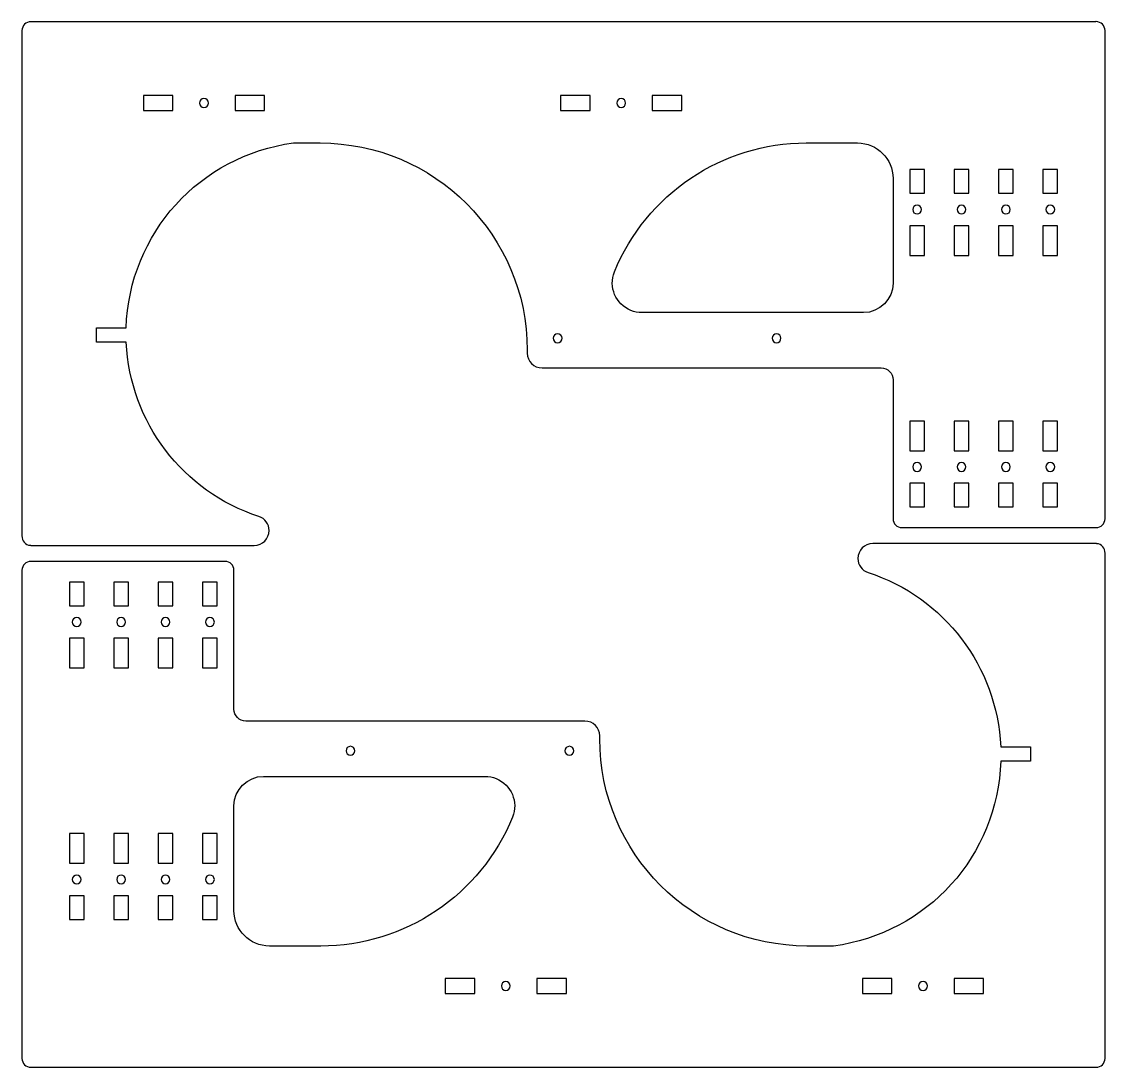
# Model space of a CAD drawing. Header units: inches. Extents: x 16 to 768, y -358 to -5.
# Drawn here: x 402 to 768.2, y -358.4 to -5 of the extents above; entities that cross this region are included whole.
import ezdxf

# ---------------------------------------------------------------- set-up
doc = ezdxf.new("R2010")
doc.units = ezdxf.units.IN
doc.header["$MEASUREMENT"] = 0
doc.layers.add('Layer 1', color=7, linetype='Continuous')

# ---------------------------------------------------------------- blocks, each defined once
blk = doc.blocks.new('block 80')
at = {"layer": 'Layer 1', "color": 7, "lineweight": 25, "true_color": 0xffffff}
blk.add_lwpolyline([(438.13, -308.39), (438.13, -300.39), (433.13, -300.39), (433.13, -308.39), (438.13, -308.39)], dxfattribs=at)
blk = doc.blocks.new('block 81')
at = {"layer": 'Layer 1', "color": 7, "lineweight": 25, "true_color": 0xffffff}
blk.add_lwpolyline([(433.13, -194.39), (433.13, -202.39), (438.13, -202.39), (438.13, -194.39), (433.13, -194.39)], dxfattribs=at)
blk = doc.blocks.new('block 82')
at = {"layer": 'Layer 1', "color": 7, "lineweight": 25, "true_color": 0xffffff}
blk.add_lwpolyline([(453.13, -202.39), (453.13, -194.39), (448.13, -194.39), (448.13, -202.39), (453.13, -202.39)], dxfattribs=at)
blk = doc.blocks.new('block 83')
at = {"layer": 'Layer 1', "color": 7, "lineweight": 25, "true_color": 0xffffff}
blk.add_lwpolyline([(423.13, -289.39), (423.13, -279.39), (418.13, -279.39), (418.13, -289.39), (423.13, -289.39)], dxfattribs=at)
blk = doc.blocks.new('block 84')
at = {"layer": 'Layer 1', "color": 7, "lineweight": 25, "true_color": 0xffffff}
blk.add_lwpolyline([(423.13, -308.39), (423.13, -300.39), (418.13, -300.39), (418.13, -308.39), (423.13, -308.39)], dxfattribs=at)
blk = doc.blocks.new('block 85')
at = {"layer": 'Layer 1', "color": 7, "lineweight": 25, "true_color": 0xffffff}
blk.add_open_spline([(464.13, -294.89), (464.13, -294.06), (464.8, -293.39), (465.63, -293.39), (466.45, -293.39), (467.13, -294.06), (467.13, -294.89), (467.13, -295.72), (466.45, -296.39), (465.63, -296.39), (464.8, -296.39), (464.13, -295.72), (464.13, -294.89), (464.13, -294.89), (464.13, -294.89), (464.13, -294.89)], degree=3, knots=[0, 0, 0, 0, 1, 1, 1, 2, 2, 2, 3, 3, 3, 4, 4, 4, 5, 5, 5, 5], dxfattribs=at)
blk = doc.blocks.new('block 86')
at = {"layer": 'Layer 1', "color": 7, "lineweight": 25, "true_color": 0xffffff}
blk.add_open_spline([(464.13, -207.89), (464.13, -207.06), (464.8, -206.39), (465.63, -206.39), (466.45, -206.39), (467.13, -207.06), (467.13, -207.89), (467.13, -208.72), (466.45, -209.39), (465.63, -209.39), (464.8, -209.39), (464.13, -208.72), (464.13, -207.89), (464.13, -207.89), (464.13, -207.89), (464.13, -207.89)], degree=3, knots=[0, 0, 0, 0, 1, 1, 1, 2, 2, 2, 3, 3, 3, 4, 4, 4, 5, 5, 5, 5], dxfattribs=at)
blk = doc.blocks.new('block 87')
at = {"layer": 'Layer 1', "color": 7, "lineweight": 25, "true_color": 0xffffff}
blk.add_open_spline([(449.13, -207.89), (449.13, -207.06), (449.8, -206.39), (450.63, -206.39), (451.45, -206.39), (452.13, -207.06), (452.13, -207.89), (452.13, -208.72), (451.45, -209.39), (450.63, -209.39), (449.8, -209.39), (449.13, -208.72), (449.13, -207.89), (449.13, -207.89), (449.13, -207.89), (449.13, -207.89)], degree=3, knots=[0, 0, 0, 0, 1, 1, 1, 2, 2, 2, 3, 3, 3, 4, 4, 4, 5, 5, 5, 5], dxfattribs=at)
blk = doc.blocks.new('block 88')
at = {"layer": 'Layer 1', "color": 7, "lineweight": 25, "true_color": 0xffffff}
blk.add_open_spline([(419.13, -294.9), (419.13, -294.07), (419.8, -293.4), (420.63, -293.4), (421.45, -293.4), (422.13, -294.07), (422.13, -294.9), (422.13, -295.73), (421.45, -296.4), (420.63, -296.4), (419.8, -296.4), (419.13, -295.73), (419.13, -294.9), (419.13, -294.9), (419.13, -294.9), (419.13, -294.9)], degree=3, knots=[0, 0, 0, 0, 1, 1, 1, 2, 2, 2, 3, 3, 3, 4, 4, 4, 5, 5, 5, 5], dxfattribs=at)
blk = doc.blocks.new('block 89')
at = {"layer": 'Layer 1', "color": 7, "lineweight": 25, "true_color": 0xffffff}
blk.add_open_spline([(449.13, -294.89), (449.13, -294.06), (449.8, -293.39), (450.63, -293.39), (451.45, -293.39), (452.13, -294.06), (452.13, -294.89), (452.13, -295.72), (451.45, -296.39), (450.63, -296.39), (449.8, -296.39), (449.13, -295.72), (449.13, -294.89), (449.13, -294.89), (449.13, -294.89), (449.13, -294.89)], degree=3, knots=[0, 0, 0, 0, 1, 1, 1, 2, 2, 2, 3, 3, 3, 4, 4, 4, 5, 5, 5, 5], dxfattribs=at)
blk = doc.blocks.new('block 90')
at = {"layer": 'Layer 1', "color": 7, "lineweight": 25, "true_color": 0xffffff}
blk.add_open_spline([(419.13, -207.89), (419.13, -207.06), (419.8, -206.39), (420.63, -206.39), (421.45, -206.39), (422.13, -207.06), (422.13, -207.89), (422.13, -208.72), (421.45, -209.39), (420.63, -209.39), (419.8, -209.39), (419.13, -208.72), (419.13, -207.89), (419.13, -207.89), (419.13, -207.89), (419.13, -207.89)], degree=3, knots=[0, 0, 0, 0, 1, 1, 1, 2, 2, 2, 3, 3, 3, 4, 4, 4, 5, 5, 5, 5], dxfattribs=at)
blk = doc.blocks.new('block 91')
at = {"layer": 'Layer 1', "color": 7, "lineweight": 25, "true_color": 0xffffff}
blk.add_open_spline([(434.13, -207.89), (434.13, -207.06), (434.8, -206.39), (435.63, -206.39), (436.45, -206.39), (437.13, -207.06), (437.13, -207.89), (437.13, -208.72), (436.45, -209.39), (435.63, -209.39), (434.8, -209.39), (434.13, -208.72), (434.13, -207.89), (434.13, -207.89), (434.13, -207.89), (434.13, -207.89)], degree=3, knots=[0, 0, 0, 0, 1, 1, 1, 2, 2, 2, 3, 3, 3, 4, 4, 4, 5, 5, 5, 5], dxfattribs=at)
blk = doc.blocks.new('block 92')
at = {"layer": 'Layer 1', "color": 7, "lineweight": 25, "true_color": 0xffffff}
blk.add_open_spline([(434.13, -294.89), (434.13, -294.06), (434.8, -293.39), (435.63, -293.39), (436.45, -293.39), (437.13, -294.06), (437.13, -294.89), (437.13, -295.72), (436.45, -296.39), (435.63, -296.39), (434.8, -296.39), (434.13, -295.72), (434.13, -294.89), (434.13, -294.89), (434.13, -294.89), (434.13, -294.89)], degree=3, knots=[0, 0, 0, 0, 1, 1, 1, 2, 2, 2, 3, 3, 3, 4, 4, 4, 5, 5, 5, 5], dxfattribs=at)
blk = doc.blocks.new('block 93')
at = {"layer": 'Layer 1', "color": 7, "lineweight": 25, "true_color": 0xffffff}
blk.add_lwpolyline([(438.13, -289.39), (438.13, -279.39), (433.13, -279.39), (433.13, -289.39), (438.13, -289.39)], dxfattribs=at)
blk = doc.blocks.new('block 94')
at = {"layer": 'Layer 1', "color": 7, "lineweight": 25, "true_color": 0xffffff}
blk.add_lwpolyline([(423.13, -202.39), (423.13, -194.39), (418.13, -194.39), (418.13, -202.39), (423.13, -202.39)], dxfattribs=at)
blk = doc.blocks.new('block 95')
at = {"layer": 'Layer 1', "color": 7, "lineweight": 25, "true_color": 0xffffff}
blk.add_lwpolyline([(448.13, -289.39), (453.13, -289.39), (453.13, -279.39), (448.13, -279.39), (448.13, -289.39)], dxfattribs=at)
blk = doc.blocks.new('block 96')
at = {"layer": 'Layer 1', "color": 7, "lineweight": 25, "true_color": 0xffffff}
blk.add_lwpolyline([(448.13, -300.39), (448.13, -308.39), (453.13, -308.39), (453.13, -300.39), (448.13, -300.39)], dxfattribs=at)
blk = doc.blocks.new('block 97')
at = {"layer": 'Layer 1', "color": 7, "lineweight": 25, "true_color": 0xffffff}
blk.add_lwpolyline([(438.13, -213.39), (433.13, -213.39), (433.13, -223.39), (438.13, -223.39), (438.13, -213.39)], dxfattribs=at)
blk = doc.blocks.new('block 98')
at = {"layer": 'Layer 1', "color": 7, "lineweight": 25, "true_color": 0xffffff}
blk.add_lwpolyline([(423.13, -213.39), (418.13, -213.39), (418.13, -223.39), (423.13, -223.39), (423.13, -213.39)], dxfattribs=at)
blk = doc.blocks.new('block 99')
at = {"layer": 'Layer 1', "color": 7, "lineweight": 25, "true_color": 0xffffff}
blk.add_lwpolyline([(453.13, -213.39), (448.13, -213.39), (448.13, -223.39), (453.13, -223.39), (453.13, -213.39)], dxfattribs=at)
blk = doc.blocks.new('block 100')
at = {"layer": 'Layer 1', "color": 7, "lineweight": 25, "true_color": 0xffffff}
blk.add_lwpolyline([(468.13, -194.39), (463.13, -194.39), (463.13, -202.39), (468.13, -202.39), (468.13, -194.39)], dxfattribs=at)
blk = doc.blocks.new('block 101')
at = {"layer": 'Layer 1', "color": 7, "lineweight": 25, "true_color": 0xffffff}
blk.add_lwpolyline([(468.13, -213.39), (463.13, -213.39), (463.13, -223.39), (468.13, -223.39), (468.13, -213.39)], dxfattribs=at)
blk = doc.blocks.new('block 102')
at = {"layer": 'Layer 1', "color": 7, "lineweight": 25, "true_color": 0xffffff}
blk.add_lwpolyline([(468.13, -300.39), (463.13, -300.39), (463.13, -308.39), (468.13, -308.39), (468.13, -300.39)], dxfattribs=at)
blk = doc.blocks.new('block 103')
at = {"layer": 'Layer 1', "color": 7, "lineweight": 25, "true_color": 0xffffff}
blk.add_lwpolyline([(468.13, -279.39), (463.13, -279.39), (463.13, -289.39), (468.13, -289.39), (468.13, -279.39)], dxfattribs=at)
blk = doc.blocks.new('block 104')
at = {"layer": 'Layer 1', "color": 7, "lineweight": 25, "true_color": 0xffffff}
blk.add_open_spline([(765.13, -358.39), (765.13, -358.39), (405.23, -358.39), (405.23, -358.39), (405.2, -358.39), (405.16, -358.39), (405.13, -358.39), (403.47, -358.39), (402.13, -357.05), (402.13, -355.39), (402.13, -355.39), (402.13, -190.39), (402.13, -190.39), (402.13, -188.73), (403.47, -187.39), (405.13, -187.39), (405.13, -187.39), (470.77, -187.39), (470.77, -187.39), (472.43, -187.39), (473.77, -188.73), (473.77, -190.39), (473.77, -190.39), (473.77, -237.36), (473.77, -237.36), (473.77, -239.57), (475.56, -241.36), (477.77, -241.36), (477.77, -241.36), (516.86, -241.36), (516.86, -241.36), (516.86, -241.36), (582.4, -241.36), (582.4, -241.36), (582.4, -241.36), (592.39, -241.36), (592.39, -241.36), (595.15, -241.36), (597.39, -243.6), (597.39, -246.36), (597.39, -246.36), (597.39, -247.39), (597.39, -247.39), (597.39, -286.05), (628.73, -317.39), (667.39, -317.39), (667.39, -317.39), (676.43, -317.39), (676.43, -317.39), (708.03, -313.23), (731.95, -286.77), (732.91, -254.91), (732.91, -254.91), (742.91, -254.91), (742.91, -254.91), (742.91, -254.91), (742.91, -250.01), (742.91, -250.01), (742.91, -250.01), (732.88, -250.01), (732.88, -250.01), (731.66, -222.98), (713.81, -199.53), (688.08, -191.15), (686.02, -190.48), (684.63, -188.56), (684.63, -186.39), (684.63, -183.63), (686.87, -181.39), (689.63, -181.39), (689.63, -181.39), (765.13, -181.39), (765.13, -181.39), (765.2, -181.39), (765.27, -181.39), (765.33, -181.4), (766.99, -181.51), (768.24, -182.94), (768.13, -184.59), (768.13, -184.59), (768.13, -355.39), (768.13, -355.39), (768.13, -357.05), (766.78, -358.39), (765.13, -358.39)], degree=3, knots=[0, 0, 0, 0, 1, 1, 1, 2, 2, 2, 3, 3, 3, 4, 4, 4, 5, 5, 5, 6, 6, 6, 7, 7, 7, 8, 8, 8, 9, 9, 9, 10, 10, 10, 11, 11, 11, 12, 12, 12, 13, 13, 13, 14, 14, 14, 15, 15, 15, 16, 16, 16, 17, 17, 17, 18, 18, 18, 19, 19, 19, 20, 20, 20, 21, 21, 21, 22, 22, 22, 23, 23, 23, 24, 24, 24, 25, 25, 25, 26, 26, 26, 27, 27, 27, 28, 28, 28, 28], dxfattribs=at)
blk = doc.blocks.new('block 105')
at = {"layer": 'Layer 1', "color": 7, "lineweight": 25, "true_color": 0xffffff}
blk.add_open_spline([(473.77, -270.04), (473.77, -270.04), (473.77, -305.39), (473.77, -305.39), (473.77, -312.02), (479.14, -317.39), (485.77, -317.39), (485.77, -317.39), (503.07, -317.39), (503.07, -317.39), (531.52, -317.39), (557.15, -300.17), (567.89, -273.81), (569.97, -268.7), (567.52, -262.86), (562.4, -260.78), (561.2, -260.29), (559.91, -260.04), (558.6, -260.04), (558.6, -260.04), (483.77, -260.04), (483.77, -260.04), (478.25, -260.04), (473.77, -264.52), (473.77, -270.04)], degree=3, knots=[0, 0, 0, 0, 1, 1, 1, 2, 2, 2, 3, 3, 3, 4, 4, 4, 5, 5, 5, 6, 6, 6, 7, 7, 7, 8, 8, 8, 8], dxfattribs=at)
blk = doc.blocks.new('block 106')
at = {"layer": 'Layer 1', "color": 7, "lineweight": 25, "true_color": 0xffffff}
blk.add_lwpolyline([(696.13, -333.39), (696.13, -328.39), (686.13, -328.39), (686.13, -333.39), (696.13, -333.39)], dxfattribs=at)
blk = doc.blocks.new('block 107')
at = {"layer": 'Layer 1', "color": 7, "lineweight": 25, "true_color": 0xffffff}
blk.add_lwpolyline([(727.12, -333.39), (727.12, -328.39), (717.12, -328.39), (717.12, -333.39), (727.12, -333.39)], dxfattribs=at)
blk = doc.blocks.new('block 108')
at = {"layer": 'Layer 1', "color": 7, "lineweight": 25, "true_color": 0xffffff}
blk.add_open_spline([(705.13, -330.89), (705.13, -330.06), (705.8, -329.39), (706.63, -329.39), (707.45, -329.39), (708.13, -330.06), (708.13, -330.89), (708.13, -331.72), (707.45, -332.39), (706.63, -332.39), (705.8, -332.39), (705.13, -331.72), (705.13, -330.89), (705.13, -330.89), (705.13, -330.89), (705.13, -330.89)], degree=3, knots=[0, 0, 0, 0, 1, 1, 1, 2, 2, 2, 3, 3, 3, 4, 4, 4, 5, 5, 5, 5], dxfattribs=at)
blk = doc.blocks.new('block 109')
at = {"layer": 'Layer 1', "color": 7, "lineweight": 25, "true_color": 0xffffff}
blk.add_open_spline([(585.63, -251.39), (585.63, -250.56), (586.3, -249.89), (587.13, -249.89), (587.95, -249.89), (588.63, -250.56), (588.63, -251.39), (588.63, -252.22), (587.95, -252.89), (587.13, -252.89), (586.3, -252.89), (585.63, -252.22), (585.63, -251.39), (585.63, -251.39), (585.63, -251.39), (585.63, -251.39)], degree=3, knots=[0, 0, 0, 0, 1, 1, 1, 2, 2, 2, 3, 3, 3, 4, 4, 4, 5, 5, 5, 5], dxfattribs=at)
blk = doc.blocks.new('block 110')
at = {"layer": 'Layer 1', "color": 7, "lineweight": 25, "true_color": 0xffffff}
blk.add_open_spline([(511.63, -251.39), (511.63, -250.56), (512.3, -249.89), (513.13, -249.89), (513.95, -249.89), (514.63, -250.56), (514.63, -251.39), (514.63, -252.22), (513.95, -252.89), (513.13, -252.89), (512.3, -252.89), (511.63, -252.22), (511.63, -251.39), (511.63, -251.39), (511.63, -251.39), (511.63, -251.39)], degree=3, knots=[0, 0, 0, 0, 1, 1, 1, 2, 2, 2, 3, 3, 3, 4, 4, 4, 5, 5, 5, 5], dxfattribs=at)
blk = doc.blocks.new('block 111')
at = {"layer": 'Layer 1', "color": 7, "lineweight": 25, "true_color": 0xffffff}
blk.add_lwpolyline([(545.13, -328.39), (545.13, -333.39), (555.13, -333.39), (555.13, -328.39), (545.13, -328.39)], dxfattribs=at)
blk = doc.blocks.new('block 112')
at = {"layer": 'Layer 1', "color": 7, "lineweight": 25, "true_color": 0xffffff}
blk.add_lwpolyline([(576.12, -328.39), (576.12, -333.39), (586.12, -333.39), (586.12, -328.39), (576.12, -328.39)], dxfattribs=at)
blk = doc.blocks.new('block 113')
at = {"layer": 'Layer 1', "color": 7, "lineweight": 25, "true_color": 0xffffff}
blk.add_open_spline([(564.13, -330.89), (564.13, -330.06), (564.8, -329.39), (565.63, -329.39), (566.45, -329.39), (567.13, -330.06), (567.13, -330.89), (567.13, -331.72), (566.45, -332.39), (565.63, -332.39), (564.8, -332.39), (564.13, -331.72), (564.13, -330.89), (564.13, -330.89), (564.13, -330.89), (564.13, -330.89)], degree=3, knots=[0, 0, 0, 0, 1, 1, 1, 2, 2, 2, 3, 3, 3, 4, 4, 4, 5, 5, 5, 5], dxfattribs=at)
blk = doc.blocks.new('block 79')
at = {"layer": 'Layer 1'}
for name in ['block 104', 'block 94', 'block 81', 'block 82', 'block 100', 'block 90', 'block 91', 'block 87', 'block 86', 'block 98', 'block 97', 'block 99', 'block 101', 'block 110', 'block 109', 'block 105', 'block 83', 'block 93', 'block 95', 'block 103', 'block 88', 'block 92', 'block 89', 'block 85', 'block 84', 'block 80', 'block 96', 'block 102', 'block 111', 'block 113', 'block 112', 'block 106', 'block 108', 'block 107']:
    blk.add_blockref(name, (0, 0), dxfattribs=at)
blk = doc.blocks.new('block 115')
at = {"layer": 'Layer 1', "color": 7, "lineweight": 25, "true_color": 0xffffff}
blk.add_lwpolyline([(732.13, -54.96), (732.13, -62.96), (737.13, -62.96), (737.13, -54.96), (732.13, -54.96)], dxfattribs=at)
blk = doc.blocks.new('block 116')
at = {"layer": 'Layer 1', "color": 7, "lineweight": 25, "true_color": 0xffffff}
blk.add_lwpolyline([(737.13, -168.96), (737.13, -160.96), (732.13, -160.96), (732.13, -168.96), (737.13, -168.96)], dxfattribs=at)
blk = doc.blocks.new('block 117')
at = {"layer": 'Layer 1', "color": 7, "lineweight": 25, "true_color": 0xffffff}
blk.add_lwpolyline([(717.13, -160.96), (717.13, -168.96), (722.13, -168.96), (722.13, -160.96), (717.13, -160.96)], dxfattribs=at)
blk = doc.blocks.new('block 118')
at = {"layer": 'Layer 1', "color": 7, "lineweight": 25, "true_color": 0xffffff}
blk.add_lwpolyline([(747.13, -73.96), (747.13, -83.96), (752.13, -83.96), (752.13, -73.96), (747.13, -73.96)], dxfattribs=at)
blk = doc.blocks.new('block 119')
at = {"layer": 'Layer 1', "color": 7, "lineweight": 25, "true_color": 0xffffff}
blk.add_lwpolyline([(747.13, -54.96), (747.13, -62.96), (752.13, -62.96), (752.13, -54.96), (747.13, -54.96)], dxfattribs=at)
blk = doc.blocks.new('block 120')
at = {"layer": 'Layer 1', "color": 7, "lineweight": 25, "true_color": 0xffffff}
blk.add_open_spline([(706.13, -68.46), (706.13, -69.28), (705.46, -69.96), (704.63, -69.96), (703.8, -69.96), (703.13, -69.28), (703.13, -68.46), (703.13, -67.63), (703.8, -66.96), (704.63, -66.96), (705.46, -66.96), (706.13, -67.63), (706.13, -68.46), (706.13, -68.46), (706.13, -68.46), (706.13, -68.46)], degree=3, knots=[0, 0, 0, 0, 1, 1, 1, 2, 2, 2, 3, 3, 3, 4, 4, 4, 5, 5, 5, 5], dxfattribs=at)
blk = doc.blocks.new('block 121')
at = {"layer": 'Layer 1', "color": 7, "lineweight": 25, "true_color": 0xffffff}
blk.add_open_spline([(706.13, -155.46), (706.13, -156.28), (705.46, -156.96), (704.63, -156.96), (703.8, -156.96), (703.13, -156.28), (703.13, -155.46), (703.13, -154.63), (703.8, -153.96), (704.63, -153.96), (705.46, -153.96), (706.13, -154.63), (706.13, -155.46), (706.13, -155.46), (706.13, -155.46), (706.13, -155.46)], degree=3, knots=[0, 0, 0, 0, 1, 1, 1, 2, 2, 2, 3, 3, 3, 4, 4, 4, 5, 5, 5, 5], dxfattribs=at)
blk = doc.blocks.new('block 122')
at = {"layer": 'Layer 1', "color": 7, "lineweight": 25, "true_color": 0xffffff}
blk.add_open_spline([(721.13, -155.46), (721.13, -156.28), (720.46, -156.96), (719.63, -156.96), (718.8, -156.96), (718.13, -156.28), (718.13, -155.46), (718.13, -154.63), (718.8, -153.96), (719.63, -153.96), (720.46, -153.96), (721.13, -154.63), (721.13, -155.46), (721.13, -155.46), (721.13, -155.46), (721.13, -155.46)], degree=3, knots=[0, 0, 0, 0, 1, 1, 1, 2, 2, 2, 3, 3, 3, 4, 4, 4, 5, 5, 5, 5], dxfattribs=at)
blk = doc.blocks.new('block 123')
at = {"layer": 'Layer 1', "color": 7, "lineweight": 25, "true_color": 0xffffff}
blk.add_open_spline([(751.13, -68.45), (751.13, -69.27), (750.46, -69.95), (749.63, -69.95), (748.8, -69.95), (748.13, -69.27), (748.13, -68.45), (748.13, -67.62), (748.8, -66.95), (749.63, -66.95), (750.46, -66.95), (751.13, -67.62), (751.13, -68.45), (751.13, -68.45), (751.13, -68.45), (751.13, -68.45)], degree=3, knots=[0, 0, 0, 0, 1, 1, 1, 2, 2, 2, 3, 3, 3, 4, 4, 4, 5, 5, 5, 5], dxfattribs=at)
blk = doc.blocks.new('block 124')
at = {"layer": 'Layer 1', "color": 7, "lineweight": 25, "true_color": 0xffffff}
blk.add_open_spline([(721.13, -68.46), (721.13, -69.28), (720.46, -69.96), (719.63, -69.96), (718.8, -69.96), (718.13, -69.28), (718.13, -68.46), (718.13, -67.63), (718.8, -66.96), (719.63, -66.96), (720.46, -66.96), (721.13, -67.63), (721.13, -68.46), (721.13, -68.46), (721.13, -68.46), (721.13, -68.46)], degree=3, knots=[0, 0, 0, 0, 1, 1, 1, 2, 2, 2, 3, 3, 3, 4, 4, 4, 5, 5, 5, 5], dxfattribs=at)
blk = doc.blocks.new('block 125')
at = {"layer": 'Layer 1', "color": 7, "lineweight": 25, "true_color": 0xffffff}
blk.add_open_spline([(751.13, -155.46), (751.13, -156.28), (750.46, -156.96), (749.63, -156.96), (748.8, -156.96), (748.13, -156.28), (748.13, -155.46), (748.13, -154.63), (748.8, -153.96), (749.63, -153.96), (750.46, -153.96), (751.13, -154.63), (751.13, -155.46), (751.13, -155.46), (751.13, -155.46), (751.13, -155.46)], degree=3, knots=[0, 0, 0, 0, 1, 1, 1, 2, 2, 2, 3, 3, 3, 4, 4, 4, 5, 5, 5, 5], dxfattribs=at)
blk = doc.blocks.new('block 126')
at = {"layer": 'Layer 1', "color": 7, "lineweight": 25, "true_color": 0xffffff}
blk.add_open_spline([(736.13, -155.46), (736.13, -156.28), (735.46, -156.96), (734.63, -156.96), (733.8, -156.96), (733.13, -156.28), (733.13, -155.46), (733.13, -154.63), (733.8, -153.96), (734.63, -153.96), (735.46, -153.96), (736.13, -154.63), (736.13, -155.46), (736.13, -155.46), (736.13, -155.46), (736.13, -155.46)], degree=3, knots=[0, 0, 0, 0, 1, 1, 1, 2, 2, 2, 3, 3, 3, 4, 4, 4, 5, 5, 5, 5], dxfattribs=at)
blk = doc.blocks.new('block 127')
at = {"layer": 'Layer 1', "color": 7, "lineweight": 25, "true_color": 0xffffff}
blk.add_open_spline([(736.13, -68.46), (736.13, -69.28), (735.46, -69.96), (734.63, -69.96), (733.8, -69.96), (733.13, -69.28), (733.13, -68.46), (733.13, -67.63), (733.8, -66.96), (734.63, -66.96), (735.46, -66.96), (736.13, -67.63), (736.13, -68.46), (736.13, -68.46), (736.13, -68.46), (736.13, -68.46)], degree=3, knots=[0, 0, 0, 0, 1, 1, 1, 2, 2, 2, 3, 3, 3, 4, 4, 4, 5, 5, 5, 5], dxfattribs=at)
blk = doc.blocks.new('block 128')
at = {"layer": 'Layer 1', "color": 7, "lineweight": 25, "true_color": 0xffffff}
blk.add_lwpolyline([(732.13, -73.96), (732.13, -83.96), (737.13, -83.96), (737.13, -73.96), (732.13, -73.96)], dxfattribs=at)
blk = doc.blocks.new('block 129')
at = {"layer": 'Layer 1', "color": 7, "lineweight": 25, "true_color": 0xffffff}
blk.add_lwpolyline([(747.13, -160.96), (747.13, -168.96), (752.13, -168.96), (752.13, -160.96), (747.13, -160.96)], dxfattribs=at)
blk = doc.blocks.new('block 130')
at = {"layer": 'Layer 1', "color": 7, "lineweight": 25, "true_color": 0xffffff}
blk.add_lwpolyline([(722.13, -73.96), (717.13, -73.96), (717.13, -83.96), (722.13, -83.96), (722.13, -73.96)], dxfattribs=at)
blk = doc.blocks.new('block 131')
at = {"layer": 'Layer 1', "color": 7, "lineweight": 25, "true_color": 0xffffff}
blk.add_lwpolyline([(722.13, -62.96), (722.13, -54.96), (717.13, -54.96), (717.13, -62.96), (722.13, -62.96)], dxfattribs=at)
blk = doc.blocks.new('block 132')
at = {"layer": 'Layer 1', "color": 7, "lineweight": 25, "true_color": 0xffffff}
blk.add_lwpolyline([(732.13, -149.96), (737.13, -149.96), (737.13, -139.96), (732.13, -139.96), (732.13, -149.96)], dxfattribs=at)
blk = doc.blocks.new('block 133')
at = {"layer": 'Layer 1', "color": 7, "lineweight": 25, "true_color": 0xffffff}
blk.add_lwpolyline([(747.13, -149.96), (752.13, -149.96), (752.13, -139.96), (747.13, -139.96), (747.13, -149.96)], dxfattribs=at)
blk = doc.blocks.new('block 134')
at = {"layer": 'Layer 1', "color": 7, "lineweight": 25, "true_color": 0xffffff}
blk.add_lwpolyline([(717.13, -149.96), (722.13, -149.96), (722.13, -139.96), (717.13, -139.96), (717.13, -149.96)], dxfattribs=at)
blk = doc.blocks.new('block 135')
at = {"layer": 'Layer 1', "color": 7, "lineweight": 25, "true_color": 0xffffff}
blk.add_lwpolyline([(702.13, -168.96), (707.13, -168.96), (707.13, -160.96), (702.13, -160.96), (702.13, -168.96)], dxfattribs=at)
blk = doc.blocks.new('block 136')
at = {"layer": 'Layer 1', "color": 7, "lineweight": 25, "true_color": 0xffffff}
blk.add_lwpolyline([(702.13, -149.96), (707.13, -149.96), (707.13, -139.96), (702.13, -139.96), (702.13, -149.96)], dxfattribs=at)
blk = doc.blocks.new('block 137')
at = {"layer": 'Layer 1', "color": 7, "lineweight": 25, "true_color": 0xffffff}
blk.add_lwpolyline([(702.13, -62.96), (707.13, -62.96), (707.13, -54.96), (702.13, -54.96), (702.13, -62.96)], dxfattribs=at)
blk = doc.blocks.new('block 138')
at = {"layer": 'Layer 1', "color": 7, "lineweight": 25, "true_color": 0xffffff}
blk.add_lwpolyline([(702.13, -83.96), (707.13, -83.96), (707.13, -73.96), (702.13, -73.96), (702.13, -83.96)], dxfattribs=at)
blk = doc.blocks.new('block 139')
at = {"layer": 'Layer 1', "color": 7, "lineweight": 25, "true_color": 0xffffff}
blk.add_open_spline([(405.13, -4.96), (405.13, -4.96), (765.03, -4.96), (765.03, -4.96), (765.06, -4.95), (765.1, -4.95), (765.13, -4.95), (766.79, -4.95), (768.13, -6.3), (768.13, -7.95), (768.13, -7.95), (768.13, -172.96), (768.13, -172.96), (768.13, -174.62), (766.79, -175.96), (765.13, -175.96), (765.13, -175.96), (699.49, -175.96), (699.49, -175.96), (697.83, -175.96), (696.49, -174.62), (696.49, -172.96), (696.49, -172.96), (696.49, -125.99), (696.49, -125.99), (696.49, -123.78), (694.7, -121.99), (692.49, -121.99), (692.49, -121.99), (653.4, -121.99), (653.4, -121.99), (653.4, -121.99), (587.86, -121.99), (587.86, -121.99), (587.86, -121.99), (577.87, -121.99), (577.87, -121.99), (575.11, -121.99), (572.87, -119.75), (572.87, -116.99), (572.87, -116.99), (572.87, -115.96), (572.87, -115.96), (572.87, -77.3), (541.53, -45.96), (502.87, -45.96), (502.87, -45.96), (493.83, -45.96), (493.83, -45.96), (462.23, -50.12), (438.31, -76.58), (437.34, -108.44), (437.34, -108.44), (427.35, -108.44), (427.35, -108.44), (427.35, -108.44), (427.35, -113.34), (427.35, -113.34), (427.35, -113.34), (437.38, -113.34), (437.38, -113.34), (438.6, -140.37), (456.45, -163.82), (482.18, -172.2), (484.24, -172.87), (485.63, -174.79), (485.63, -176.96), (485.63, -179.72), (483.39, -181.96), (480.63, -181.96), (480.63, -181.96), (405.13, -181.96), (405.13, -181.96), (405.06, -181.96), (404.99, -181.95), (404.92, -181.95), (403.27, -181.84), (402.02, -180.41), (402.13, -178.75), (402.13, -178.75), (402.13, -7.96), (402.13, -7.96), (402.13, -6.3), (403.48, -4.96), (405.13, -4.96)], degree=3, knots=[0, 0, 0, 0, 1, 1, 1, 2, 2, 2, 3, 3, 3, 4, 4, 4, 5, 5, 5, 6, 6, 6, 7, 7, 7, 8, 8, 8, 9, 9, 9, 10, 10, 10, 11, 11, 11, 12, 12, 12, 13, 13, 13, 14, 14, 14, 15, 15, 15, 16, 16, 16, 17, 17, 17, 18, 18, 18, 19, 19, 19, 20, 20, 20, 21, 21, 21, 22, 22, 22, 23, 23, 23, 24, 24, 24, 25, 25, 25, 26, 26, 26, 27, 27, 27, 28, 28, 28, 28], dxfattribs=at)
blk = doc.blocks.new('block 140')
at = {"layer": 'Layer 1', "color": 7, "lineweight": 25, "true_color": 0xffffff}
blk.add_open_spline([(696.49, -93.31), (696.49, -93.31), (696.49, -57.96), (696.49, -57.96), (696.49, -51.33), (691.12, -45.96), (684.49, -45.96), (684.49, -45.96), (667.19, -45.96), (667.19, -45.96), (638.74, -45.96), (613.11, -63.18), (602.37, -89.53), (600.29, -94.65), (602.74, -100.48), (607.86, -102.57), (609.06, -103.06), (610.35, -103.31), (611.66, -103.31), (611.66, -103.31), (686.49, -103.31), (686.49, -103.31), (692.01, -103.31), (696.49, -98.83), (696.49, -93.31)], degree=3, knots=[0, 0, 0, 0, 1, 1, 1, 2, 2, 2, 3, 3, 3, 4, 4, 4, 5, 5, 5, 6, 6, 6, 7, 7, 7, 8, 8, 8, 8], dxfattribs=at)
blk = doc.blocks.new('block 141')
at = {"layer": 'Layer 1', "color": 7, "lineweight": 25, "true_color": 0xffffff}
blk.add_lwpolyline([(474.13, -29.96), (474.13, -34.96), (484.13, -34.96), (484.13, -29.96), (474.13, -29.96)], dxfattribs=at)
blk = doc.blocks.new('block 142')
at = {"layer": 'Layer 1', "color": 7, "lineweight": 25, "true_color": 0xffffff}
blk.add_lwpolyline([(443.14, -29.96), (443.14, -34.96), (453.14, -34.96), (453.14, -29.96), (443.14, -29.96)], dxfattribs=at)
blk = doc.blocks.new('block 143')
at = {"layer": 'Layer 1', "color": 7, "lineweight": 25, "true_color": 0xffffff}
blk.add_open_spline([(465.13, -32.46), (465.13, -33.28), (464.46, -33.96), (463.63, -33.96), (462.8, -33.96), (462.13, -33.28), (462.13, -32.46), (462.13, -31.63), (462.8, -30.96), (463.63, -30.96), (464.46, -30.96), (465.13, -31.63), (465.13, -32.46), (465.13, -32.46), (465.13, -32.46), (465.13, -32.46)], degree=3, knots=[0, 0, 0, 0, 1, 1, 1, 2, 2, 2, 3, 3, 3, 4, 4, 4, 5, 5, 5, 5], dxfattribs=at)
blk = doc.blocks.new('block 144')
at = {"layer": 'Layer 1', "color": 7, "lineweight": 25, "true_color": 0xffffff}
blk.add_open_spline([(584.63, -111.96), (584.63, -112.78), (583.96, -113.46), (583.13, -113.46), (582.3, -113.46), (581.63, -112.78), (581.63, -111.96), (581.63, -111.13), (582.3, -110.46), (583.13, -110.46), (583.96, -110.46), (584.63, -111.13), (584.63, -111.96), (584.63, -111.96), (584.63, -111.96), (584.63, -111.96)], degree=3, knots=[0, 0, 0, 0, 1, 1, 1, 2, 2, 2, 3, 3, 3, 4, 4, 4, 5, 5, 5, 5], dxfattribs=at)
blk = doc.blocks.new('block 145')
at = {"layer": 'Layer 1', "color": 7, "lineweight": 25, "true_color": 0xffffff}
blk.add_open_spline([(658.63, -111.96), (658.63, -112.78), (657.96, -113.46), (657.13, -113.46), (656.3, -113.46), (655.63, -112.78), (655.63, -111.96), (655.63, -111.13), (656.3, -110.46), (657.13, -110.46), (657.96, -110.46), (658.63, -111.13), (658.63, -111.96), (658.63, -111.96), (658.63, -111.96), (658.63, -111.96)], degree=3, knots=[0, 0, 0, 0, 1, 1, 1, 2, 2, 2, 3, 3, 3, 4, 4, 4, 5, 5, 5, 5], dxfattribs=at)
blk = doc.blocks.new('block 146')
at = {"layer": 'Layer 1', "color": 7, "lineweight": 25, "true_color": 0xffffff}
blk.add_lwpolyline([(625.13, -34.96), (625.13, -29.96), (615.13, -29.96), (615.13, -34.96), (625.13, -34.96)], dxfattribs=at)
blk = doc.blocks.new('block 147')
at = {"layer": 'Layer 1', "color": 7, "lineweight": 25, "true_color": 0xffffff}
blk.add_lwpolyline([(594.14, -34.96), (594.14, -29.96), (584.14, -29.96), (584.14, -34.96), (594.14, -34.96)], dxfattribs=at)
blk = doc.blocks.new('block 148')
at = {"layer": 'Layer 1', "color": 7, "lineweight": 25, "true_color": 0xffffff}
blk.add_open_spline([(606.13, -32.46), (606.13, -33.28), (605.46, -33.96), (604.63, -33.96), (603.8, -33.96), (603.13, -33.28), (603.13, -32.46), (603.13, -31.63), (603.8, -30.96), (604.63, -30.96), (605.46, -30.96), (606.13, -31.63), (606.13, -32.46), (606.13, -32.46), (606.13, -32.46), (606.13, -32.46)], degree=3, knots=[0, 0, 0, 0, 1, 1, 1, 2, 2, 2, 3, 3, 3, 4, 4, 4, 5, 5, 5, 5], dxfattribs=at)
blk = doc.blocks.new('block 114')
at = {"layer": 'Layer 1'}
for name in ['block 139', 'block 142', 'block 143', 'block 141', 'block 147', 'block 148', 'block 146', 'block 140', 'block 137', 'block 131', 'block 115', 'block 119', 'block 120', 'block 124', 'block 127', 'block 123', 'block 138', 'block 130', 'block 128', 'block 118', 'block 144', 'block 145', 'block 136', 'block 134', 'block 132', 'block 133', 'block 121', 'block 122', 'block 126', 'block 125', 'block 135', 'block 117', 'block 116', 'block 129']:
    blk.add_blockref(name, (0, 0), dxfattribs=at)

msp = doc.modelspace()

# ---------------------------------------------------------------- block references
at = {"layer": 'Layer 1'}
for name in ['block 114', 'block 79']:
    msp.add_blockref(name, (0, 0), dxfattribs=at)

doc.saveas('drawing.dxf')
